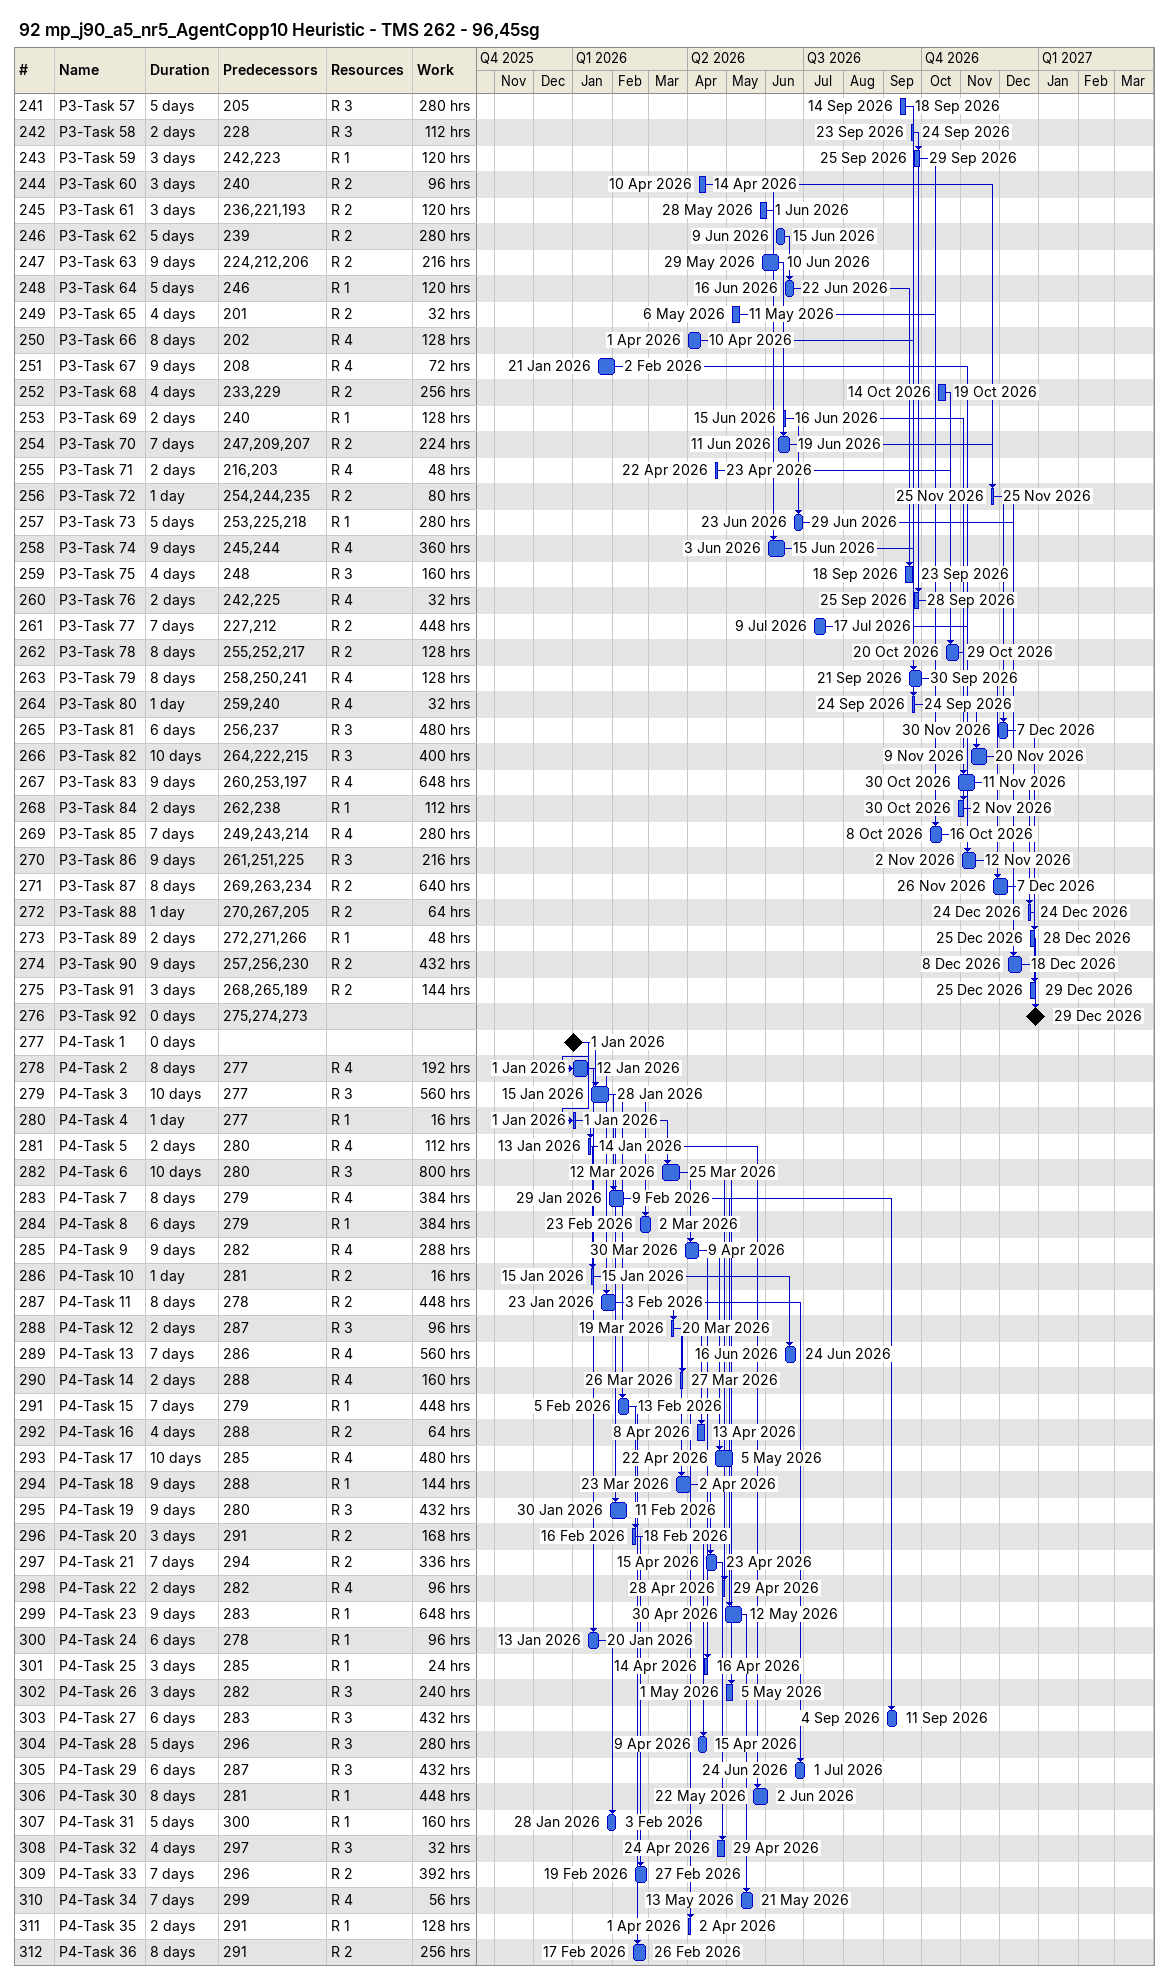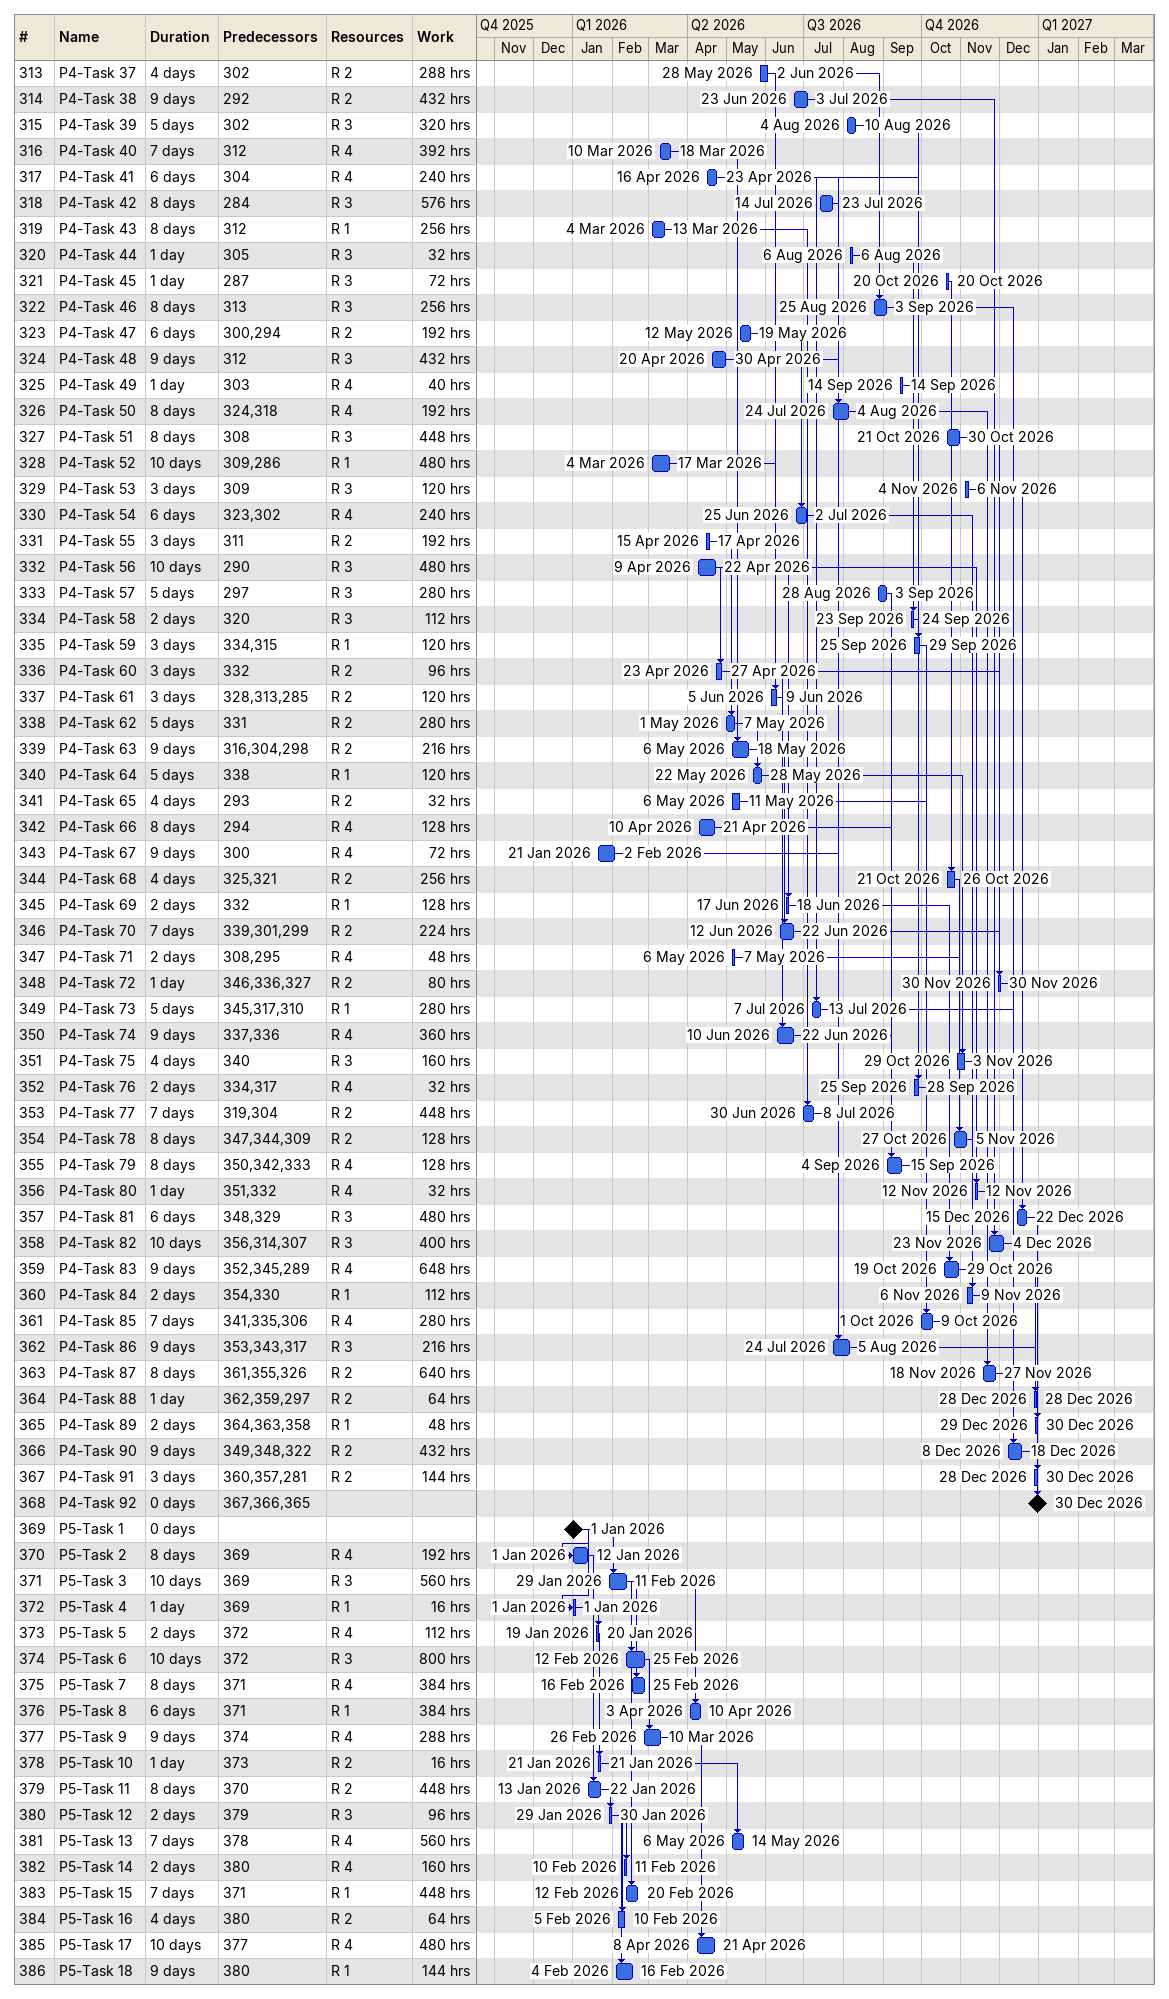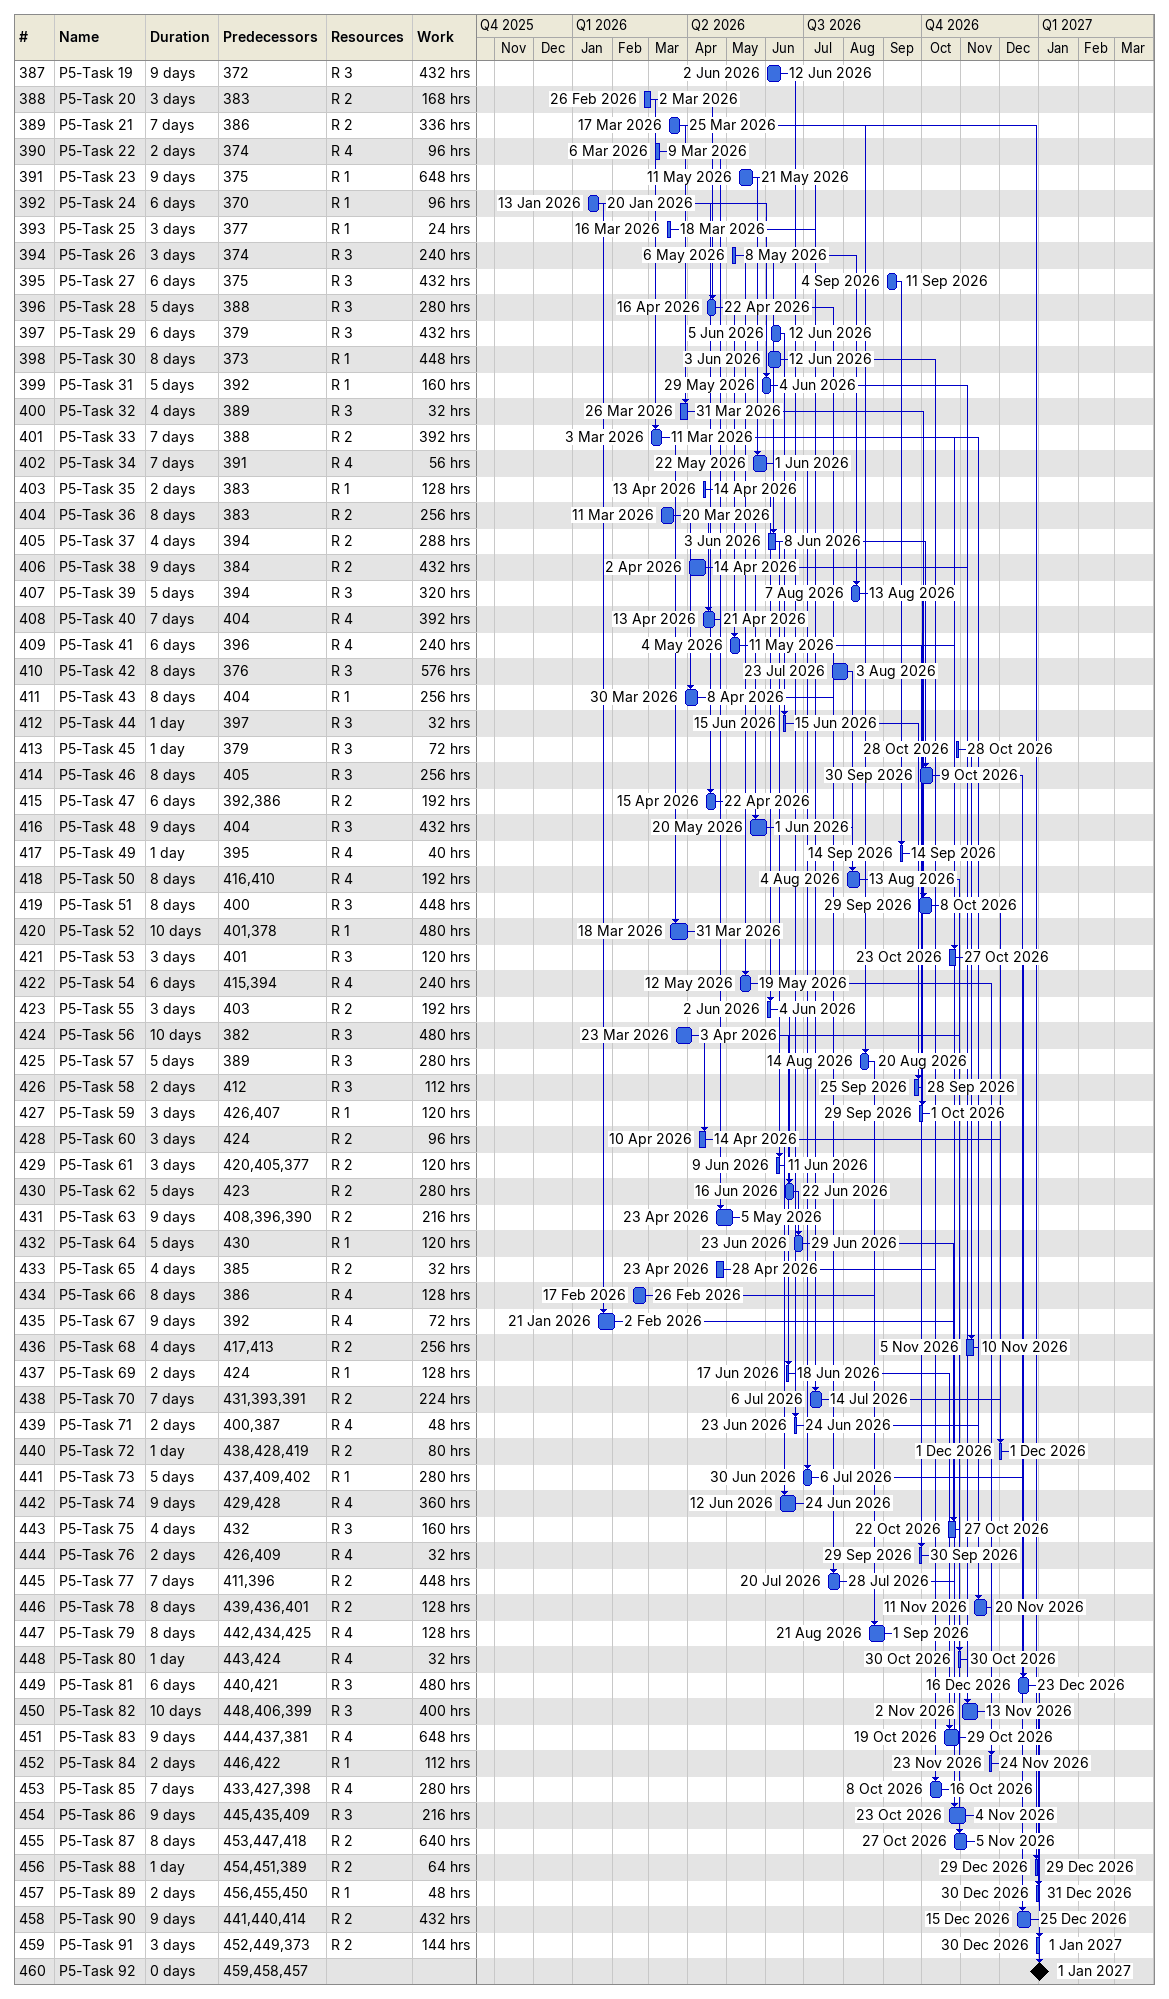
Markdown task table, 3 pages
92 mp_j90_a5_nr5_AgentCopp10 Heuristic - TMS 262 - 96,45sg

| ID | Task | Duration | Start | Finish | Predecessors | Resources | Work (h) |
|---|---|---|---|---|---|---|---|
| 241 | P3-Task 57 | 5d | 2026-09-14 | 2026-09-18 | 205 | R 3 | 280 |
| 242 | P3-Task 58 | 2d | 2026-09-23 | 2026-09-24 | 228 | R 3 | 112 |
| 243 | P3-Task 59 | 3d | 2026-09-25 | 2026-09-29 | 242, 223 | R 1 | 120 |
| 244 | P3-Task 60 | 3d | 2026-04-10 | 2026-04-14 | 240 | R 2 | 96 |
| 245 | P3-Task 61 | 3d | 2026-05-28 | 2026-06-01 | 236, 221, 193 | R 2 | 120 |
| 246 | P3-Task 62 | 5d | 2026-06-09 | 2026-06-15 | 239 | R 2 | 280 |
| 247 | P3-Task 63 | 9d | 2026-05-29 | 2026-06-10 | 224, 212, 206 | R 2 | 216 |
| 248 | P3-Task 64 | 5d | 2026-06-16 | 2026-06-22 | 246 | R 1 | 120 |
| 249 | P3-Task 65 | 4d | 2026-05-06 | 2026-05-11 | 201 | R 2 | 32 |
| 250 | P3-Task 66 | 8d | 2026-04-01 | 2026-04-10 | 202 | R 4 | 128 |
| 251 | P3-Task 67 | 9d | 2026-01-21 | 2026-02-02 | 208 | R 4 | 72 |
| 252 | P3-Task 68 | 4d | 2026-10-14 | 2026-10-19 | 233, 229 | R 2 | 256 |
| 253 | P3-Task 69 | 2d | 2026-06-15 | 2026-06-16 | 240 | R 1 | 128 |
| 254 | P3-Task 70 | 7d | 2026-06-11 | 2026-06-19 | 247, 209, 207 | R 2 | 224 |
| 255 | P3-Task 71 | 2d | 2026-04-22 | 2026-04-23 | 216, 203 | R 4 | 48 |
| 256 | P3-Task 72 | 1d | 2026-11-25 | 2026-11-25 | 254, 244, 235 | R 2 | 80 |
| 257 | P3-Task 73 | 5d | 2026-06-23 | 2026-06-29 | 253, 225, 218 | R 1 | 280 |
| 258 | P3-Task 74 | 9d | 2026-06-03 | 2026-06-15 | 245, 244 | R 4 | 360 |
| 259 | P3-Task 75 | 4d | 2026-09-18 | 2026-09-23 | 248 | R 3 | 160 |
| 260 | P3-Task 76 | 2d | 2026-09-25 | 2026-09-28 | 242, 225 | R 4 | 32 |
| 261 | P3-Task 77 | 7d | 2026-07-09 | 2026-07-17 | 227, 212 | R 2 | 448 |
| 262 | P3-Task 78 | 8d | 2026-10-20 | 2026-10-29 | 255, 252, 217 | R 2 | 128 |
| 263 | P3-Task 79 | 8d | 2026-09-21 | 2026-09-30 | 258, 250, 241 | R 4 | 128 |
| 264 | P3-Task 80 | 1d | 2026-09-24 | 2026-09-24 | 259, 240 | R 4 | 32 |
| 265 | P3-Task 81 | 6d | 2026-11-30 | 2026-12-07 | 256, 237 | R 3 | 480 |
| 266 | P3-Task 82 | 10d | 2026-11-09 | 2026-11-20 | 264, 222, 215 | R 3 | 400 |
| 267 | P3-Task 83 | 9d | 2026-10-30 | 2026-11-11 | 260, 253, 197 | R 4 | 648 |
| 268 | P3-Task 84 | 2d | 2026-10-30 | 2026-11-02 | 262, 238 | R 1 | 112 |
| 269 | P3-Task 85 | 7d | 2026-10-08 | 2026-10-16 | 249, 243, 214 | R 4 | 280 |
| 270 | P3-Task 86 | 9d | 2026-11-02 | 2026-11-12 | 261, 251, 225 | R 3 | 216 |
| 271 | P3-Task 87 | 8d | 2026-11-26 | 2026-12-07 | 269, 263, 234 | R 2 | 640 |
| 272 | P3-Task 88 | 1d | 2026-12-24 | 2026-12-24 | 270, 267, 205 | R 2 | 64 |
| 273 | P3-Task 89 | 2d | 2026-12-25 | 2026-12-28 | 272, 271, 266 | R 1 | 48 |
| 274 | P3-Task 90 | 9d | 2026-12-08 | 2026-12-18 | 257, 256, 230 | R 2 | 432 |
| 275 | P3-Task 91 | 3d | 2026-12-25 | 2026-12-29 | 268, 265, 189 | R 2 | 144 |
| 276 | P3-Task 92 | 0d | 2026-12-29 | 2026-12-29 | 275, 274, 273 |  |  |
| 277 | P4-Task 1 | 0d | 2026-01-01 | 2026-01-01 |  |  |  |
| 278 | P4-Task 2 | 8d | 2026-01-01 | 2026-01-12 | 277 | R 4 | 192 |
| 279 | P4-Task 3 | 10d | 2026-01-15 | 2026-01-28 | 277 | R 3 | 560 |
| 280 | P4-Task 4 | 1d | 2026-01-01 | 2026-01-01 | 277 | R 1 | 16 |
| 281 | P4-Task 5 | 2d | 2026-01-13 | 2026-01-14 | 280 | R 4 | 112 |
| 282 | P4-Task 6 | 10d | 2026-03-12 | 2026-03-25 | 280 | R 3 | 800 |
| 283 | P4-Task 7 | 8d | 2026-01-29 | 2026-02-09 | 279 | R 4 | 384 |
| 284 | P4-Task 8 | 6d | 2026-02-23 | 2026-03-02 | 279 | R 1 | 384 |
| 285 | P4-Task 9 | 9d | 2026-03-30 | 2026-04-09 | 282 | R 4 | 288 |
| 286 | P4-Task 10 | 1d | 2026-01-15 | 2026-01-15 | 281 | R 2 | 16 |
| 287 | P4-Task 11 | 8d | 2026-01-23 | 2026-02-03 | 278 | R 2 | 448 |
| 288 | P4-Task 12 | 2d | 2026-03-19 | 2026-03-20 | 287 | R 3 | 96 |
| 289 | P4-Task 13 | 7d | 2026-06-16 | 2026-06-24 | 286 | R 4 | 560 |
| 290 | P4-Task 14 | 2d | 2026-03-26 | 2026-03-27 | 288 | R 4 | 160 |
| 291 | P4-Task 15 | 7d | 2026-02-05 | 2026-02-13 | 279 | R 1 | 448 |
| 292 | P4-Task 16 | 4d | 2026-04-08 | 2026-04-13 | 288 | R 2 | 64 |
| 293 | P4-Task 17 | 10d | 2026-04-22 | 2026-05-05 | 285 | R 4 | 480 |
| 294 | P4-Task 18 | 9d | 2026-03-23 | 2026-04-02 | 288 | R 1 | 144 |
| 295 | P4-Task 19 | 9d | 2026-01-30 | 2026-02-11 | 280 | R 3 | 432 |
| 296 | P4-Task 20 | 3d | 2026-02-16 | 2026-02-18 | 291 | R 2 | 168 |
| 297 | P4-Task 21 | 7d | 2026-04-15 | 2026-04-23 | 294 | R 2 | 336 |
| 298 | P4-Task 22 | 2d | 2026-04-28 | 2026-04-29 | 282 | R 4 | 96 |
| 299 | P4-Task 23 | 9d | 2026-04-30 | 2026-05-12 | 283 | R 1 | 648 |
| 300 | P4-Task 24 | 6d | 2026-01-13 | 2026-01-20 | 278 | R 1 | 96 |
| 301 | P4-Task 25 | 3d | 2026-04-14 | 2026-04-16 | 285 | R 1 | 24 |
| 302 | P4-Task 26 | 3d | 2026-05-01 | 2026-05-05 | 282 | R 3 | 240 |
| 303 | P4-Task 27 | 6d | 2026-09-04 | 2026-09-11 | 283 | R 3 | 432 |
| 304 | P4-Task 28 | 5d | 2026-04-09 | 2026-04-15 | 296 | R 3 | 280 |
| 305 | P4-Task 29 | 6d | 2026-06-24 | 2026-07-01 | 287 | R 3 | 432 |
| 306 | P4-Task 30 | 8d | 2026-05-22 | 2026-06-02 | 281 | R 1 | 448 |
| 307 | P4-Task 31 | 5d | 2026-01-28 | 2026-02-03 | 300 | R 1 | 160 |
| 308 | P4-Task 32 | 4d | 2026-04-24 | 2026-04-29 | 297 | R 3 | 32 |
| 309 | P4-Task 33 | 7d | 2026-02-19 | 2026-02-27 | 296 | R 2 | 392 |
| 310 | P4-Task 34 | 7d | 2026-05-13 | 2026-05-21 | 299 | R 4 | 56 |
| 311 | P4-Task 35 | 2d | 2026-04-01 | 2026-04-02 | 291 | R 1 | 128 |
| 312 | P4-Task 36 | 8d | 2026-02-17 | 2026-02-26 | 291 | R 2 | 256 |
| 313 | P4-Task 37 | 4d | 2026-05-28 | 2026-06-02 | 302 | R 2 | 288 |
| 314 | P4-Task 38 | 9d | 2026-06-23 | 2026-07-03 | 292 | R 2 | 432 |
| 315 | P4-Task 39 | 5d | 2026-08-04 | 2026-08-10 | 302 | R 3 | 320 |
| 316 | P4-Task 40 | 7d | 2026-03-10 | 2026-03-18 | 312 | R 4 | 392 |
| 317 | P4-Task 41 | 6d | 2026-04-16 | 2026-04-23 | 304 | R 4 | 240 |
| 318 | P4-Task 42 | 8d | 2026-07-14 | 2026-07-23 | 284 | R 3 | 576 |
| 319 | P4-Task 43 | 8d | 2026-03-04 | 2026-03-13 | 312 | R 1 | 256 |
| 320 | P4-Task 44 | 1d | 2026-08-06 | 2026-08-06 | 305 | R 3 | 32 |
| 321 | P4-Task 45 | 1d | 2026-10-20 | 2026-10-20 | 287 | R 3 | 72 |
| 322 | P4-Task 46 | 8d | 2026-08-25 | 2026-09-03 | 313 | R 3 | 256 |
| 323 | P4-Task 47 | 6d | 2026-05-12 | 2026-05-19 | 300, 294 | R 2 | 192 |
| 324 | P4-Task 48 | 9d | 2026-04-20 | 2026-04-30 | 312 | R 3 | 432 |
| 325 | P4-Task 49 | 1d | 2026-09-14 | 2026-09-14 | 303 | R 4 | 40 |
| 326 | P4-Task 50 | 8d | 2026-07-24 | 2026-08-04 | 324, 318 | R 4 | 192 |
| 327 | P4-Task 51 | 8d | 2026-10-21 | 2026-10-30 | 308 | R 3 | 448 |
| 328 | P4-Task 52 | 10d | 2026-03-04 | 2026-03-17 | 309, 286 | R 1 | 480 |
| 329 | P4-Task 53 | 3d | 2026-11-04 | 2026-11-06 | 309 | R 3 | 120 |
| 330 | P4-Task 54 | 6d | 2026-06-25 | 2026-07-02 | 323, 302 | R 4 | 240 |
| 331 | P4-Task 55 | 3d | 2026-04-15 | 2026-04-17 | 311 | R 2 | 192 |
| 332 | P4-Task 56 | 10d | 2026-04-09 | 2026-04-22 | 290 | R 3 | 480 |
| 333 | P4-Task 57 | 5d | 2026-08-28 | 2026-09-03 | 297 | R 3 | 280 |
| 334 | P4-Task 58 | 2d | 2026-09-23 | 2026-09-24 | 320 | R 3 | 112 |
| 335 | P4-Task 59 | 3d | 2026-09-25 | 2026-09-29 | 334, 315 | R 1 | 120 |
| 336 | P4-Task 60 | 3d | 2026-04-23 | 2026-04-27 | 332 | R 2 | 96 |
| 337 | P4-Task 61 | 3d | 2026-06-05 | 2026-06-09 | 328, 313, 285 | R 2 | 120 |
| 338 | P4-Task 62 | 5d | 2026-05-01 | 2026-05-07 | 331 | R 2 | 280 |
| 339 | P4-Task 63 | 9d | 2026-05-06 | 2026-05-18 | 316, 304, 298 | R 2 | 216 |
| 340 | P4-Task 64 | 5d | 2026-05-22 | 2026-05-28 | 338 | R 1 | 120 |
| 341 | P4-Task 65 | 4d | 2026-05-06 | 2026-05-11 | 293 | R 2 | 32 |
| 342 | P4-Task 66 | 8d | 2026-04-10 | 2026-04-21 | 294 | R 4 | 128 |
| 343 | P4-Task 67 | 9d | 2026-01-21 | 2026-02-02 | 300 | R 4 | 72 |
| 344 | P4-Task 68 | 4d | 2026-10-21 | 2026-10-26 | 325, 321 | R 2 | 256 |
| 345 | P4-Task 69 | 2d | 2026-06-17 | 2026-06-18 | 332 | R 1 | 128 |
| 346 | P4-Task 70 | 7d | 2026-06-12 | 2026-06-22 | 339, 301, 299 | R 2 | 224 |
| 347 | P4-Task 71 | 2d | 2026-05-06 | 2026-05-07 | 308, 295 | R 4 | 48 |
| 348 | P4-Task 72 | 1d | 2026-11-30 | 2026-11-30 | 346, 336, 327 | R 2 | 80 |
| 349 | P4-Task 73 | 5d | 2026-07-07 | 2026-07-13 | 345, 317, 310 | R 1 | 280 |
| 350 | P4-Task 74 | 9d | 2026-06-10 | 2026-06-22 | 337, 336 | R 4 | 360 |
| 351 | P4-Task 75 | 4d | 2026-10-29 | 2026-11-03 | 340 | R 3 | 160 |
| 352 | P4-Task 76 | 2d | 2026-09-25 | 2026-09-28 | 334, 317 | R 4 | 32 |
| 353 | P4-Task 77 | 7d | 2026-06-30 | 2026-07-08 | 319, 304 | R 2 | 448 |
| 354 | P4-Task 78 | 8d | 2026-10-27 | 2026-11-05 | 347, 344, 309 | R 2 | 128 |
| 355 | P4-Task 79 | 8d | 2026-09-04 | 2026-09-15 | 350, 342, 333 | R 4 | 128 |
| 356 | P4-Task 80 | 1d | 2026-11-12 | 2026-11-12 | 351, 332 | R 4 | 32 |
| 357 | P4-Task 81 | 6d | 2026-12-15 | 2026-12-22 | 348, 329 | R 3 | 480 |
| 358 | P4-Task 82 | 10d | 2026-11-23 | 2026-12-04 | 356, 314, 307 | R 3 | 400 |
| 359 | P4-Task 83 | 9d | 2026-10-19 | 2026-10-29 | 352, 345, 289 | R 4 | 648 |
| 360 | P4-Task 84 | 2d | 2026-11-06 | 2026-11-09 | 354, 330 | R 1 | 112 |
| 361 | P4-Task 85 | 7d | 2026-10-01 | 2026-10-09 | 341, 335, 306 | R 4 | 280 |
| 362 | P4-Task 86 | 9d | 2026-07-24 | 2026-08-05 | 353, 343, 317 | R 3 | 216 |
| 363 | P4-Task 87 | 8d | 2026-11-18 | 2026-11-27 | 361, 355, 326 | R 2 | 640 |
| 364 | P4-Task 88 | 1d | 2026-12-28 | 2026-12-28 | 362, 359, 297 | R 2 | 64 |
| 365 | P4-Task 89 | 2d | 2026-12-29 | 2026-12-30 | 364, 363, 358 | R 1 | 48 |
| 366 | P4-Task 90 | 9d | 2026-12-08 | 2026-12-18 | 349, 348, 322 | R 2 | 432 |
| 367 | P4-Task 91 | 3d | 2026-12-28 | 2026-12-30 | 360, 357, 281 | R 2 | 144 |
| 368 | P4-Task 92 | 0d | 2026-12-30 | 2026-12-30 | 367, 366, 365 |  |  |
| 369 | P5-Task 1 | 0d | 2026-01-01 | 2026-01-01 |  |  |  |
| 370 | P5-Task 2 | 8d | 2026-01-01 | 2026-01-12 | 369 | R 4 | 192 |
| 371 | P5-Task 3 | 10d | 2026-01-29 | 2026-02-11 | 369 | R 3 | 560 |
| 372 | P5-Task 4 | 1d | 2026-01-01 | 2026-01-01 | 369 | R 1 | 16 |
| 373 | P5-Task 5 | 2d | 2026-01-19 | 2026-01-20 | 372 | R 4 | 112 |
| 374 | P5-Task 6 | 10d | 2026-02-12 | 2026-02-25 | 372 | R 3 | 800 |
| 375 | P5-Task 7 | 8d | 2026-02-16 | 2026-02-25 | 371 | R 4 | 384 |
| 376 | P5-Task 8 | 6d | 2026-04-03 | 2026-04-10 | 371 | R 1 | 384 |
| 377 | P5-Task 9 | 9d | 2026-02-26 | 2026-03-10 | 374 | R 4 | 288 |
| 378 | P5-Task 10 | 1d | 2026-01-21 | 2026-01-21 | 373 | R 2 | 16 |
| 379 | P5-Task 11 | 8d | 2026-01-13 | 2026-01-22 | 370 | R 2 | 448 |
| 380 | P5-Task 12 | 2d | 2026-01-29 | 2026-01-30 | 379 | R 3 | 96 |
| 381 | P5-Task 13 | 7d | 2026-05-06 | 2026-05-14 | 378 | R 4 | 560 |
| 382 | P5-Task 14 | 2d | 2026-02-10 | 2026-02-11 | 380 | R 4 | 160 |
| 383 | P5-Task 15 | 7d | 2026-02-12 | 2026-02-20 | 371 | R 1 | 448 |
| 384 | P5-Task 16 | 4d | 2026-02-05 | 2026-02-10 | 380 | R 2 | 64 |
| 385 | P5-Task 17 | 10d | 2026-04-08 | 2026-04-21 | 377 | R 4 | 480 |
| 386 | P5-Task 18 | 9d | 2026-02-04 | 2026-02-16 | 380 | R 1 | 144 |
| 387 | P5-Task 19 | 9d | 2026-06-02 | 2026-06-12 | 372 | R 3 | 432 |
| 388 | P5-Task 20 | 3d | 2026-02-26 | 2026-03-02 | 383 | R 2 | 168 |
| 389 | P5-Task 21 | 7d | 2026-03-17 | 2026-03-25 | 386 | R 2 | 336 |
| 390 | P5-Task 22 | 2d | 2026-03-06 | 2026-03-09 | 374 | R 4 | 96 |
| 391 | P5-Task 23 | 9d | 2026-05-11 | 2026-05-21 | 375 | R 1 | 648 |
| 392 | P5-Task 24 | 6d | 2026-01-13 | 2026-01-20 | 370 | R 1 | 96 |
| 393 | P5-Task 25 | 3d | 2026-03-16 | 2026-03-18 | 377 | R 1 | 24 |
| 394 | P5-Task 26 | 3d | 2026-05-06 | 2026-05-08 | 374 | R 3 | 240 |
| 395 | P5-Task 27 | 6d | 2026-09-04 | 2026-09-11 | 375 | R 3 | 432 |
| 396 | P5-Task 28 | 5d | 2026-04-16 | 2026-04-22 | 388 | R 3 | 280 |
| 397 | P5-Task 29 | 6d | 2026-06-05 | 2026-06-12 | 379 | R 3 | 432 |
| 398 | P5-Task 30 | 8d | 2026-06-03 | 2026-06-12 | 373 | R 1 | 448 |
| 399 | P5-Task 31 | 5d | 2026-05-29 | 2026-06-04 | 392 | R 1 | 160 |
| 400 | P5-Task 32 | 4d | 2026-03-26 | 2026-03-31 | 389 | R 3 | 32 |
| 401 | P5-Task 33 | 7d | 2026-03-03 | 2026-03-11 | 388 | R 2 | 392 |
| 402 | P5-Task 34 | 7d | 2026-05-22 | 2026-06-01 | 391 | R 4 | 56 |
| 403 | P5-Task 35 | 2d | 2026-04-13 | 2026-04-14 | 383 | R 1 | 128 |
| 404 | P5-Task 36 | 8d | 2026-03-11 | 2026-03-20 | 383 | R 2 | 256 |
| 405 | P5-Task 37 | 4d | 2026-06-03 | 2026-06-08 | 394 | R 2 | 288 |
| 406 | P5-Task 38 | 9d | 2026-04-02 | 2026-04-14 | 384 | R 2 | 432 |
| 407 | P5-Task 39 | 5d | 2026-08-07 | 2026-08-13 | 394 | R 3 | 320 |
| 408 | P5-Task 40 | 7d | 2026-04-13 | 2026-04-21 | 404 | R 4 | 392 |
| 409 | P5-Task 41 | 6d | 2026-05-04 | 2026-05-11 | 396 | R 4 | 240 |
| 410 | P5-Task 42 | 8d | 2026-07-23 | 2026-08-03 | 376 | R 3 | 576 |
| 411 | P5-Task 43 | 8d | 2026-03-30 | 2026-04-08 | 404 | R 1 | 256 |
| 412 | P5-Task 44 | 1d | 2026-06-15 | 2026-06-15 | 397 | R 3 | 32 |
| 413 | P5-Task 45 | 1d | 2026-10-28 | 2026-10-28 | 379 | R 3 | 72 |
| 414 | P5-Task 46 | 8d | 2026-09-30 | 2026-10-09 | 405 | R 3 | 256 |
| 415 | P5-Task 47 | 6d | 2026-04-15 | 2026-04-22 | 392, 386 | R 2 | 192 |
| 416 | P5-Task 48 | 9d | 2026-05-20 | 2026-06-01 | 404 | R 3 | 432 |
| 417 | P5-Task 49 | 1d | 2026-09-14 | 2026-09-14 | 395 | R 4 | 40 |
| 418 | P5-Task 50 | 8d | 2026-08-04 | 2026-08-13 | 416, 410 | R 4 | 192 |
| 419 | P5-Task 51 | 8d | 2026-09-29 | 2026-10-08 | 400 | R 3 | 448 |
| 420 | P5-Task 52 | 10d | 2026-03-18 | 2026-03-31 | 401, 378 | R 1 | 480 |
| 421 | P5-Task 53 | 3d | 2026-10-23 | 2026-10-27 | 401 | R 3 | 120 |
| 422 | P5-Task 54 | 6d | 2026-05-12 | 2026-05-19 | 415, 394 | R 4 | 240 |
| 423 | P5-Task 55 | 3d | 2026-06-02 | 2026-06-04 | 403 | R 2 | 192 |
| 424 | P5-Task 56 | 10d | 2026-03-23 | 2026-04-03 | 382 | R 3 | 480 |
| 425 | P5-Task 57 | 5d | 2026-08-14 | 2026-08-20 | 389 | R 3 | 280 |
| 426 | P5-Task 58 | 2d | 2026-09-25 | 2026-09-28 | 412 | R 3 | 112 |
| 427 | P5-Task 59 | 3d | 2026-09-29 | 2026-10-01 | 426, 407 | R 1 | 120 |
| 428 | P5-Task 60 | 3d | 2026-04-10 | 2026-04-14 | 424 | R 2 | 96 |
| 429 | P5-Task 61 | 3d | 2026-06-09 | 2026-06-11 | 420, 405, 377 | R 2 | 120 |
| 430 | P5-Task 62 | 5d | 2026-06-16 | 2026-06-22 | 423 | R 2 | 280 |
| 431 | P5-Task 63 | 9d | 2026-04-23 | 2026-05-05 | 408, 396, 390 | R 2 | 216 |
| 432 | P5-Task 64 | 5d | 2026-06-23 | 2026-06-29 | 430 | R 1 | 120 |
| 433 | P5-Task 65 | 4d | 2026-04-23 | 2026-04-28 | 385 | R 2 | 32 |
| 434 | P5-Task 66 | 8d | 2026-02-17 | 2026-02-26 | 386 | R 4 | 128 |
| 435 | P5-Task 67 | 9d | 2026-01-21 | 2026-02-02 | 392 | R 4 | 72 |
| 436 | P5-Task 68 | 4d | 2026-11-05 | 2026-11-10 | 417, 413 | R 2 | 256 |
| 437 | P5-Task 69 | 2d | 2026-06-17 | 2026-06-18 | 424 | R 1 | 128 |
| 438 | P5-Task 70 | 7d | 2026-07-06 | 2026-07-14 | 431, 393, 391 | R 2 | 224 |
| 439 | P5-Task 71 | 2d | 2026-06-23 | 2026-06-24 | 400, 387 | R 4 | 48 |
| 440 | P5-Task 72 | 1d | 2026-12-01 | 2026-12-01 | 438, 428, 419 | R 2 | 80 |
| 441 | P5-Task 73 | 5d | 2026-06-30 | 2026-07-06 | 437, 409, 402 | R 1 | 280 |
| 442 | P5-Task 74 | 9d | 2026-06-12 | 2026-06-24 | 429, 428 | R 4 | 360 |
| 443 | P5-Task 75 | 4d | 2026-10-22 | 2026-10-27 | 432 | R 3 | 160 |
| 444 | P5-Task 76 | 2d | 2026-09-29 | 2026-09-30 | 426, 409 | R 4 | 32 |
| 445 | P5-Task 77 | 7d | 2026-07-20 | 2026-07-28 | 411, 396 | R 2 | 448 |
| 446 | P5-Task 78 | 8d | 2026-11-11 | 2026-11-20 | 439, 436, 401 | R 2 | 128 |
| 447 | P5-Task 79 | 8d | 2026-08-21 | 2026-09-01 | 442, 434, 425 | R 4 | 128 |
| 448 | P5-Task 80 | 1d | 2026-10-30 | 2026-10-30 | 443, 424 | R 4 | 32 |
| 449 | P5-Task 81 | 6d | 2026-12-16 | 2026-12-23 | 440, 421 | R 3 | 480 |
| 450 | P5-Task 82 | 10d | 2026-11-02 | 2026-11-13 | 448, 406, 399 | R 3 | 400 |
| 451 | P5-Task 83 | 9d | 2026-10-19 | 2026-10-29 | 444, 437, 381 | R 4 | 648 |
| 452 | P5-Task 84 | 2d | 2026-11-23 | 2026-11-24 | 446, 422 | R 1 | 112 |
| 453 | P5-Task 85 | 7d | 2026-10-08 | 2026-10-16 | 433, 427, 398 | R 4 | 280 |
| 454 | P5-Task 86 | 9d | 2026-10-23 | 2026-11-04 | 445, 435, 409 | R 3 | 216 |
| 455 | P5-Task 87 | 8d | 2026-10-27 | 2026-11-05 | 453, 447, 418 | R 2 | 640 |
| 456 | P5-Task 88 | 1d | 2026-12-29 | 2026-12-29 | 454, 451, 389 | R 2 | 64 |
| 457 | P5-Task 89 | 2d | 2026-12-30 | 2026-12-31 | 456, 455, 450 | R 1 | 48 |
| 458 | P5-Task 90 | 9d | 2026-12-15 | 2026-12-25 | 441, 440, 414 | R 2 | 432 |
| 459 | P5-Task 91 | 3d | 2026-12-30 | 2027-01-01 | 452, 449, 373 | R 2 | 144 |
| 460 | P5-Task 92 | 0d | 2027-01-01 | 2027-01-01 | 459, 458, 457 |  |  |
